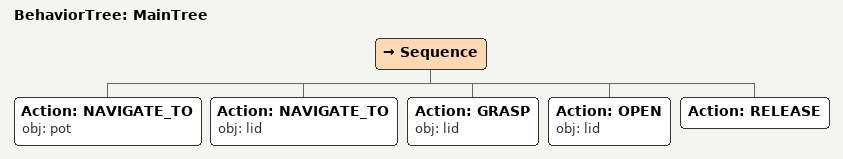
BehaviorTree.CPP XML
<root main_tree_to_execute="MainTree">
  <BehaviorTree ID="MainTree">
    <Sequence>
      <!-- Navigate to pot -->
      <Action ID="NAVIGATE_TO" obj="pot"/>
      <!-- Navigate to lid -->
      <Action ID="NAVIGATE_TO" obj="lid"/>
      <!-- Grasp lid -->
      <Action ID="GRASP" obj="lid"/>
      <!-- Open lid -->
      <Action ID="OPEN" obj="lid"/>
      <!-- Release -->
      <Action ID="RELEASE"/>
    </Sequence>
  </BehaviorTree>
</root>
